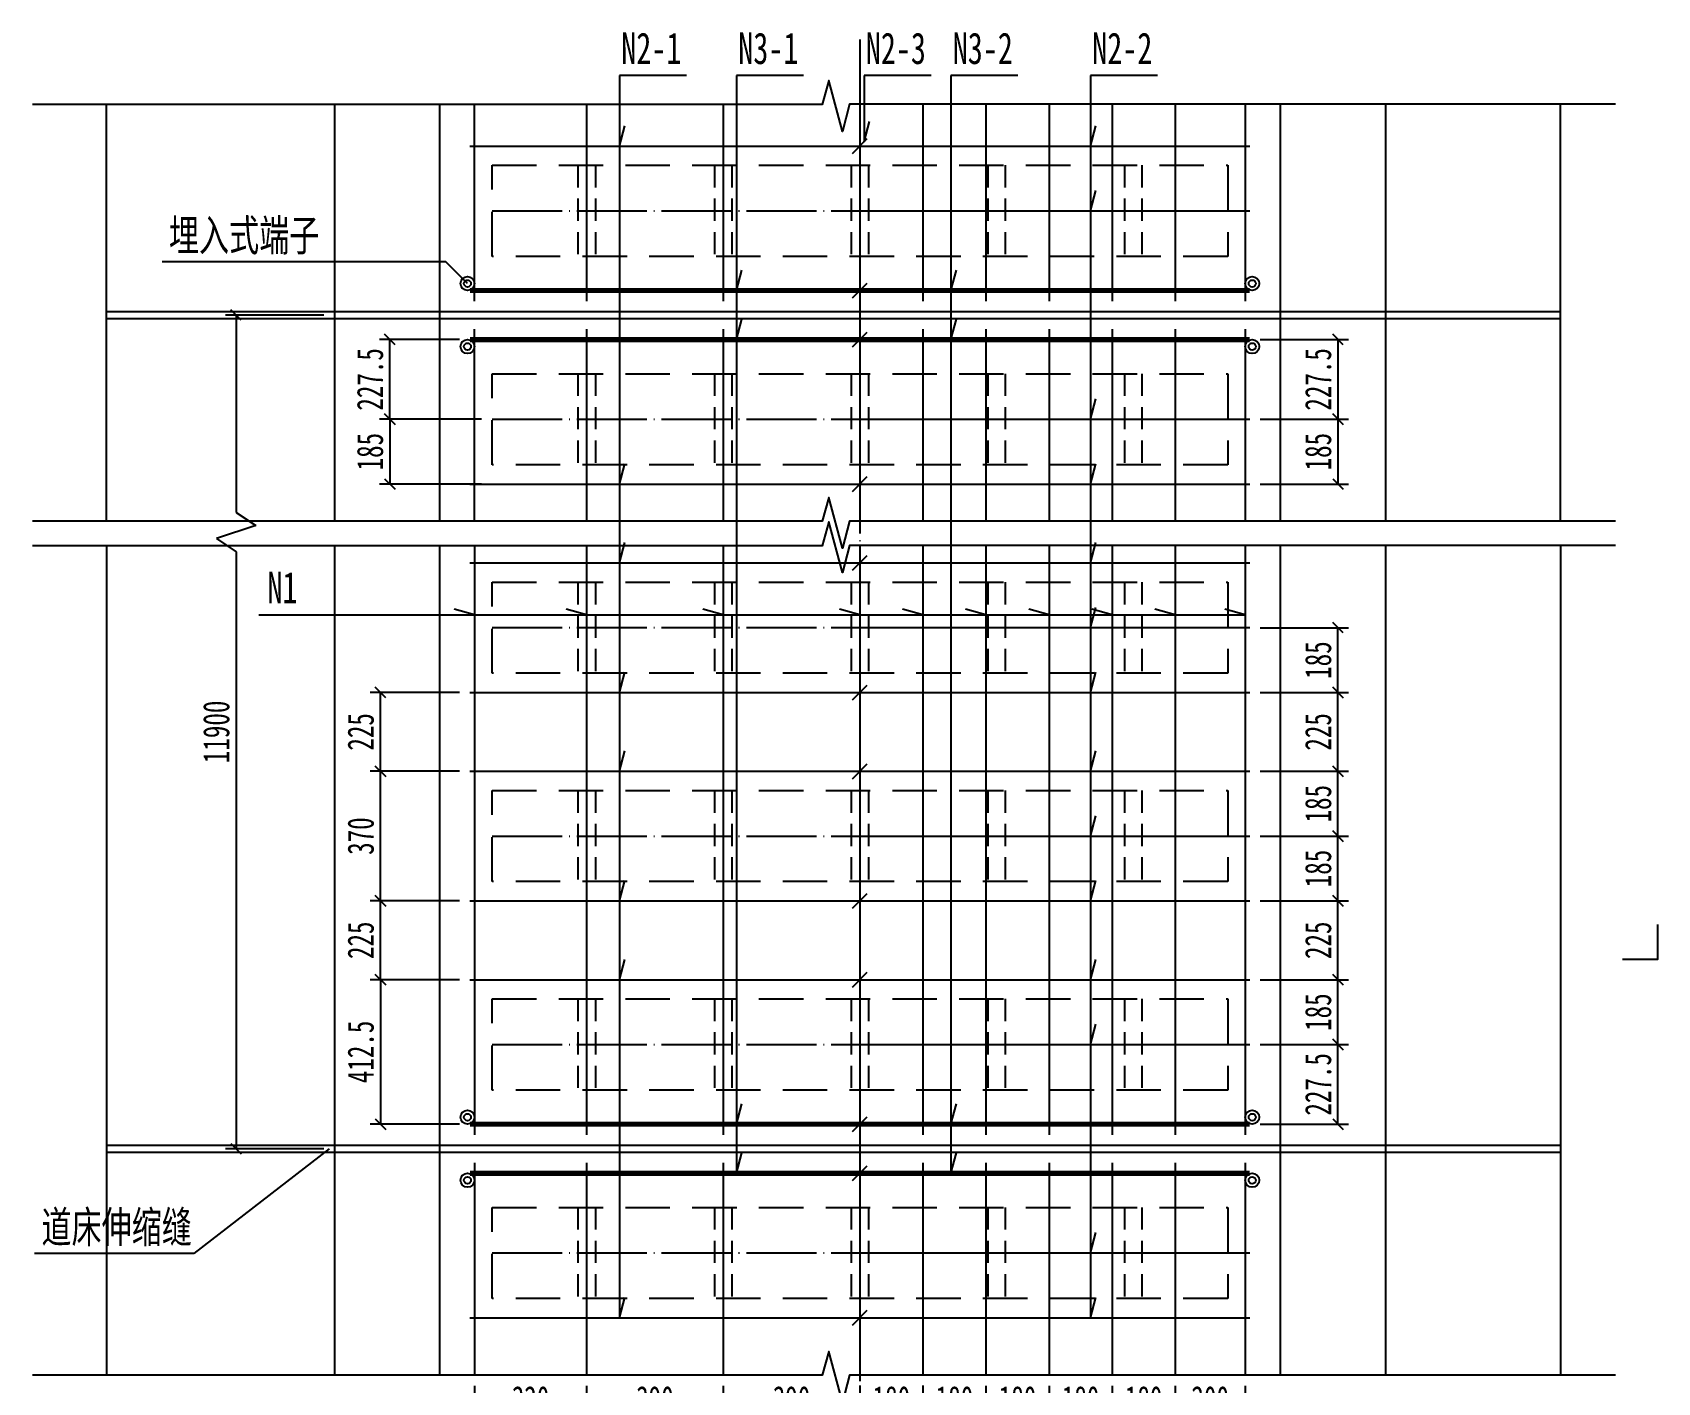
# Model space of a CAD drawing. Header units: millimetres. Extents: x 24114 to 43025, y -6023 to 2897.
# Drawn here: x 31252 to 35890, y -4039 to -185 of the extents above; entities that cross this region are included whole.
import ezdxf

# ---------------------------------------------------------------- set-up
doc = ezdxf.new("R2010")
doc.units = ezdxf.units.MM
doc.linetypes.add('DASHED', pattern=[19.05, 12.7, -6.35])
doc.linetypes.add('DOTE', pattern=[2.42, 2, -0.2, 0.02, -0.2])
doc.layers.get('Defpoints').update_dxf_attribs({"color": 250})
for name, color, linetype in [('DOT', 6, 'DOTE'), ('标注', 3, 'Continuous'), ('粗实线', 4, 'Continuous'), ('钢筋', 4, 'Continuous')]:
    doc.layers.add(name, color=color, linetype=linetype)
doc.styles.add('宋体', font='SimSun.ttf', dxfattribs={"width": 0.7})
doc.dimstyles.new('1比30', dxfattribs={"dimscale": 30, "dimtxt": 2.5, "dimasz": 1, "dimexe": 1, "dimexo": 1, "dimtad": 3, "dimdec": 0, "dimzin": 0, "dimdsep": 46, "dimtxsty": '宋体', "dimblk": 'OBLIQUE', "dimcen": 0.09, "dimadec": 0, "dimazin": 0, "dimtfac": 1, "dimtdec": 0, "dimtofl": 0, "dimtmove": 0, "dimatfit": 3, "dimfxl": 0, "dimtolj": 1, "dimtzin": 0, "dimarcsym": 0})

# ---------------------------------------------------------------- blocks, each defined once
blk = doc.blocks.new('_Oblique')
at = {"color": 0, "linetype": 'ByBlock', "lineweight": -2}
blk.add_line((-0.5, -0.5), (0.5, 0.5), dxfattribs=at)
blk = doc.blocks.new('*D26')
at = {"layer": 'Defpoints', "color": 0, "transparency": 16777216}
for p in [(32245.3, -2663.7), (32500.6, -2663.7), (32500.6, -2888.7)]:
    blk.add_point(p, dxfattribs=at)
at = {"layer": '标注', "color": 0, "lineweight": -2, "transparency": 16777216}
for p, q in [((32470.6, -2663.7), (32215.3, -2663.7)), ((32245.3, -2888.7), (32245.3, -2663.7)), ((32470.6, -2888.7), (32215.3, -2888.7))]:
    blk.add_line(p, q, dxfattribs=at)
at = {"layer": '标注', "color": 0, "lineweight": -2, "transparency": 16777216, "xscale": 30, "yscale": 30, "zscale": 30}
for p, rotation in [((32245.3, -2663.7), 90), ((32245.3, -2888.7), 270)]:
    blk.add_blockref('_Oblique', p, dxfattribs=dict(at, rotation=rotation))
at = {"layer": '标注', "color": 0, "transparency": 16777216, "insert": (32189, -2776.2), "char_height": 75, "attachment_point": 5, "rotation": 90, "style": '宋体'}
blk.add_mtext('\\A1;225', dxfattribs=at)
blk = doc.blocks.new('*D27')
at = {"layer": 'Defpoints', "color": 0, "transparency": 16777216}
for p in [(32245.3, -2293.7), (32500.6, -2293.7), (32500.6, -2663.7)]:
    blk.add_point(p, dxfattribs=at)
at = {"layer": '标注', "color": 0, "lineweight": -2, "transparency": 16777216}
for p, q in [((32470.6, -2293.7), (32215.3, -2293.7)), ((32245.3, -2663.7), (32245.3, -2293.7)), ((32470.6, -2663.7), (32215.3, -2663.7))]:
    blk.add_line(p, q, dxfattribs=at)
at = {"layer": '标注', "color": 0, "lineweight": -2, "transparency": 16777216, "xscale": 30, "yscale": 30, "zscale": 30}
for p, rotation in [((32245.3, -2293.7), 90), ((32245.3, -2663.7), 270)]:
    blk.add_blockref('_Oblique', p, dxfattribs=dict(at, rotation=rotation))
at = {"layer": '标注', "color": 0, "transparency": 16777216, "insert": (32189, -2478.7), "char_height": 75, "attachment_point": 5, "rotation": 90, "style": '宋体'}
blk.add_mtext('\\A1;370', dxfattribs=at)
blk = doc.blocks.new('*D28')
at = {"layer": 'Defpoints', "color": 0, "transparency": 16777216}
for p in [(32245.3, -2068.7), (32500.6, -2068.7), (32500.6, -2293.7)]:
    blk.add_point(p, dxfattribs=at)
at = {"layer": '标注', "color": 0, "lineweight": -2, "transparency": 16777216}
for p, q in [((32470.6, -2068.7), (32215.3, -2068.7)), ((32245.3, -2293.7), (32245.3, -2068.7)), ((32470.6, -2293.7), (32215.3, -2293.7))]:
    blk.add_line(p, q, dxfattribs=at)
at = {"layer": '标注', "color": 0, "lineweight": -2, "transparency": 16777216, "xscale": 30, "yscale": 30, "zscale": 30}
for p, rotation in [((32245.3, -2068.7), 90), ((32245.3, -2293.7), 270)]:
    blk.add_blockref('_Oblique', p, dxfattribs=dict(at, rotation=rotation))
at = {"layer": '标注', "color": 0, "transparency": 16777216, "insert": (32189, -2181.2), "char_height": 75, "attachment_point": 5, "rotation": 90, "style": '宋体'}
blk.add_mtext('\\A1;225', dxfattribs=at)
blk = doc.blocks.new('*D17')
at = {"layer": 'Defpoints', "color": 0, "transparency": 16777216}
for p in [(32271.9, -1061.2), (32500.6, -1061.2), (32563.5, -1288.7)]:
    blk.add_point(p, dxfattribs=at)
at = {"layer": '标注', "color": 0, "lineweight": -2, "transparency": 16777216}
for p, q in [((32470.6, -1061.2), (32241.9, -1061.2)), ((32271.9, -1288.7), (32271.9, -1061.2)), ((32533.5, -1288.7), (32241.9, -1288.7))]:
    blk.add_line(p, q, dxfattribs=at)
at = {"layer": '标注', "color": 0, "lineweight": -2, "transparency": 16777216, "xscale": 30, "yscale": 30, "zscale": 30}
for p, rotation in [((32271.9, -1061.2), 90), ((32271.9, -1288.7), 270)]:
    blk.add_blockref('_Oblique', p, dxfattribs=dict(at, rotation=rotation))
at = {"layer": '标注', "color": 0, "transparency": 16777216, "insert": (32215.6, -1174.9), "char_height": 75, "attachment_point": 5, "rotation": 90, "style": '宋体'}
blk.add_mtext('\\A1;227.5', dxfattribs=at)
blk = doc.blocks.new('*D29')
at = {"layer": 'Defpoints', "color": 0, "transparency": 16777216}
for p in [(32500.6, -2888.7), (32245.3, -3301.2), (32500.6, -3301.2)]:
    blk.add_point(p, dxfattribs=at)
at = {"layer": '标注', "color": 0, "lineweight": -2, "transparency": 16777216}
for p, q in [((32470.6, -2888.7), (32215.3, -2888.7)), ((32245.3, -2888.7), (32245.3, -3301.2)), ((32470.6, -3301.2), (32215.3, -3301.2))]:
    blk.add_line(p, q, dxfattribs=at)
at = {"layer": '标注', "color": 0, "lineweight": -2, "transparency": 16777216, "xscale": 30, "yscale": 30, "zscale": 30}
for p, rotation in [((32245.3, -2888.7), 90), ((32245.3, -3301.2), 270)]:
    blk.add_blockref('_Oblique', p, dxfattribs=dict(at, rotation=rotation))
at = {"layer": '标注', "color": 0, "transparency": 16777216, "insert": (32189, -3094.9), "char_height": 75, "attachment_point": 5, "rotation": 90, "style": '宋体'}
blk.add_mtext('\\A1;412.5', dxfattribs=at)
blk = doc.blocks.new('*D30')
at = {"layer": 'Defpoints', "color": 0, "transparency": 16777216}
for p in [(32563.5, -1288.7), (32271.9, -1473.7), (32563.5, -1473.7)]:
    blk.add_point(p, dxfattribs=at)
at = {"layer": '标注', "color": 0, "lineweight": -2, "transparency": 16777216}
for p, q in [((32533.5, -1288.7), (32241.9, -1288.7)), ((32271.9, -1288.7), (32271.9, -1473.7)), ((32533.5, -1473.7), (32241.9, -1473.7))]:
    blk.add_line(p, q, dxfattribs=at)
at = {"layer": '标注', "color": 0, "lineweight": -2, "transparency": 16777216, "xscale": 30, "yscale": 30, "zscale": 30}
for p, rotation in [((32271.9, -1288.7), 90), ((32271.9, -1473.7), 270)]:
    blk.add_blockref('_Oblique', p, dxfattribs=dict(at, rotation=rotation))
at = {"layer": '标注', "color": 0, "transparency": 16777216, "insert": (32215.6, -1381.2), "char_height": 75, "attachment_point": 5, "rotation": 90, "style": '宋体'}
blk.add_mtext('\\A1;185', dxfattribs=at)
blk = doc.blocks.new('*D31')
at = {"layer": 'Defpoints', "color": 0, "transparency": 16777216}
for p in [(34726.4, -1061.2), (34726.4, -1288.7), (34978.3, -1288.7)]:
    blk.add_point(p, dxfattribs=at)
at = {"layer": '标注', "color": 0, "lineweight": -2, "transparency": 16777216}
for p, q in [((34756.4, -1061.2), (35008.3, -1061.2)), ((34978.3, -1061.2), (34978.3, -1288.7)), ((34756.4, -1288.7), (35008.3, -1288.7))]:
    blk.add_line(p, q, dxfattribs=at)
at = {"layer": '标注', "color": 0, "lineweight": -2, "transparency": 16777216, "xscale": 30, "yscale": 30, "zscale": 30}
for p, rotation in [((34978.3, -1061.2), 90), ((34978.3, -1288.7), 270)]:
    blk.add_blockref('_Oblique', p, dxfattribs=dict(at, rotation=rotation))
at = {"layer": '标注', "color": 0, "transparency": 16777216, "insert": (34922, -1174.9), "char_height": 75, "attachment_point": 5, "rotation": 90, "style": '宋体'}
blk.add_mtext('\\A1;227.5', dxfattribs=at)
blk = doc.blocks.new('*D32')
at = {"layer": 'Defpoints', "color": 0, "transparency": 16777216}
for p in [(34726.4, -1288.7), (34726.4, -1473.7), (34978.3, -1473.7)]:
    blk.add_point(p, dxfattribs=at)
at = {"layer": '标注', "color": 0, "lineweight": -2, "transparency": 16777216}
for p, q in [((34756.4, -1288.7), (35008.3, -1288.7)), ((34978.3, -1288.7), (34978.3, -1473.7)), ((34756.4, -1473.7), (35008.3, -1473.7))]:
    blk.add_line(p, q, dxfattribs=at)
at = {"layer": '标注', "color": 0, "lineweight": -2, "transparency": 16777216, "xscale": 30, "yscale": 30, "zscale": 30}
for p, rotation in [((34978.3, -1288.7), 90), ((34978.3, -1473.7), 270)]:
    blk.add_blockref('_Oblique', p, dxfattribs=dict(at, rotation=rotation))
at = {"layer": '标注', "color": 0, "transparency": 16777216, "insert": (34922, -1381.2), "char_height": 75, "attachment_point": 5, "rotation": 90, "style": '宋体'}
blk.add_mtext('\\A1;185', dxfattribs=at)
blk = doc.blocks.new('*D33')
at = {"layer": 'Defpoints', "color": 0, "transparency": 16777216}
for p in [(34726.4, -3073.7), (34978.3, -3073.7), (34726.4, -3301.2)]:
    blk.add_point(p, dxfattribs=at)
at = {"layer": '标注', "color": 0, "lineweight": -2, "transparency": 16777216}
for p, q in [((34756.4, -3073.7), (35008.3, -3073.7)), ((34978.3, -3301.2), (34978.3, -3073.7)), ((34756.4, -3301.2), (35008.3, -3301.2))]:
    blk.add_line(p, q, dxfattribs=at)
at = {"layer": '标注', "color": 0, "lineweight": -2, "transparency": 16777216, "xscale": 30, "yscale": 30, "zscale": 30}
for p, rotation in [((34978.3, -3073.7), 90), ((34978.3, -3301.2), 270)]:
    blk.add_blockref('_Oblique', p, dxfattribs=dict(at, rotation=rotation))
at = {"layer": '标注', "color": 0, "transparency": 16777216, "insert": (34922, -3187.4), "char_height": 75, "attachment_point": 5, "rotation": 90, "style": '宋体'}
blk.add_mtext('\\A1;227.5', dxfattribs=at)
blk = doc.blocks.new('*D34')
at = {"layer": 'Defpoints', "color": 0, "transparency": 16777216}
for p in [(34726.4, -2888.7), (34978.3, -2888.7), (34726.4, -3073.7)]:
    blk.add_point(p, dxfattribs=at)
at = {"layer": '标注', "color": 0, "lineweight": -2, "transparency": 16777216}
for p, q in [((34756.4, -2888.7), (35008.3, -2888.7)), ((34978.3, -3073.7), (34978.3, -2888.7)), ((34756.4, -3073.7), (35008.3, -3073.7))]:
    blk.add_line(p, q, dxfattribs=at)
at = {"layer": '标注', "color": 0, "lineweight": -2, "transparency": 16777216, "xscale": 30, "yscale": 30, "zscale": 30}
for p, rotation in [((34978.3, -2888.7), 90), ((34978.3, -3073.7), 270)]:
    blk.add_blockref('_Oblique', p, dxfattribs=dict(at, rotation=rotation))
at = {"layer": '标注', "color": 0, "transparency": 16777216, "insert": (34922, -2981.2), "char_height": 75, "attachment_point": 5, "rotation": 90, "style": '宋体'}
blk.add_mtext('\\A1;185', dxfattribs=at)
blk = doc.blocks.new('*D35')
at = {"layer": 'Defpoints', "color": 0, "transparency": 16777216}
for p in [(34726.4, -2663.7), (34978.3, -2663.7), (34726.4, -2888.7)]:
    blk.add_point(p, dxfattribs=at)
at = {"layer": '标注', "color": 0, "lineweight": -2, "transparency": 16777216}
for p, q in [((34756.4, -2663.7), (35008.3, -2663.7)), ((34978.3, -2888.7), (34978.3, -2663.7)), ((34756.4, -2888.7), (35008.3, -2888.7))]:
    blk.add_line(p, q, dxfattribs=at)
at = {"layer": '标注', "color": 0, "lineweight": -2, "transparency": 16777216, "xscale": 30, "yscale": 30, "zscale": 30}
for p, rotation in [((34978.3, -2663.7), 90), ((34978.3, -2888.7), 270)]:
    blk.add_blockref('_Oblique', p, dxfattribs=dict(at, rotation=rotation))
at = {"layer": '标注', "color": 0, "transparency": 16777216, "insert": (34922, -2776.2), "char_height": 75, "attachment_point": 5, "rotation": 90, "style": '宋体'}
blk.add_mtext('\\A1;225', dxfattribs=at)
blk = doc.blocks.new('*D36')
at = {"layer": 'Defpoints', "color": 0, "transparency": 16777216}
for p in [(34726.4, -2478.7), (34978.3, -2478.7), (34726.4, -2663.7)]:
    blk.add_point(p, dxfattribs=at)
at = {"layer": '标注', "color": 0, "lineweight": -2, "transparency": 16777216}
for p, q in [((34756.4, -2478.7), (35008.3, -2478.7)), ((34978.3, -2663.7), (34978.3, -2478.7)), ((34756.4, -2663.7), (35008.3, -2663.7))]:
    blk.add_line(p, q, dxfattribs=at)
at = {"layer": '标注', "color": 0, "lineweight": -2, "transparency": 16777216, "xscale": 30, "yscale": 30, "zscale": 30}
for p, rotation in [((34978.3, -2478.7), 90), ((34978.3, -2663.7), 270)]:
    blk.add_blockref('_Oblique', p, dxfattribs=dict(at, rotation=rotation))
at = {"layer": '标注', "color": 0, "transparency": 16777216, "insert": (34922, -2571.2), "char_height": 75, "attachment_point": 5, "rotation": 90, "style": '宋体'}
blk.add_mtext('\\A1;185', dxfattribs=at)
blk = doc.blocks.new('*D37')
at = {"layer": 'Defpoints', "color": 0, "transparency": 16777216}
for p in [(34726.4, -2293.7), (34978.3, -2293.7), (34726.4, -2478.7)]:
    blk.add_point(p, dxfattribs=at)
at = {"layer": '标注', "color": 0, "lineweight": -2, "transparency": 16777216}
for p, q in [((34756.4, -2293.7), (35008.3, -2293.7)), ((34978.3, -2478.7), (34978.3, -2293.7)), ((34756.4, -2478.7), (35008.3, -2478.7))]:
    blk.add_line(p, q, dxfattribs=at)
at = {"layer": '标注', "color": 0, "lineweight": -2, "transparency": 16777216, "xscale": 30, "yscale": 30, "zscale": 30}
for p, rotation in [((34978.3, -2293.7), 90), ((34978.3, -2478.7), 270)]:
    blk.add_blockref('_Oblique', p, dxfattribs=dict(at, rotation=rotation))
at = {"layer": '标注', "color": 0, "transparency": 16777216, "insert": (34922, -2386.2), "char_height": 75, "attachment_point": 5, "rotation": 90, "style": '宋体'}
blk.add_mtext('\\A1;185', dxfattribs=at)
blk = doc.blocks.new('*D38')
at = {"layer": 'Defpoints', "color": 0, "transparency": 16777216}
for p in [(34726.4, -2068.7), (34978.3, -2068.7), (34726.4, -2293.7)]:
    blk.add_point(p, dxfattribs=at)
at = {"layer": '标注', "color": 0, "lineweight": -2, "transparency": 16777216}
for p, q in [((34756.4, -2068.7), (35008.3, -2068.7)), ((34978.3, -2293.7), (34978.3, -2068.7)), ((34756.4, -2293.7), (35008.3, -2293.7))]:
    blk.add_line(p, q, dxfattribs=at)
at = {"layer": '标注', "color": 0, "lineweight": -2, "transparency": 16777216, "xscale": 30, "yscale": 30, "zscale": 30}
for p, rotation in [((34978.3, -2068.7), 90), ((34978.3, -2293.7), 270)]:
    blk.add_blockref('_Oblique', p, dxfattribs=dict(at, rotation=rotation))
at = {"layer": '标注', "color": 0, "transparency": 16777216, "insert": (34922, -2181.2), "char_height": 75, "attachment_point": 5, "rotation": 90, "style": '宋体'}
blk.add_mtext('\\A1;225', dxfattribs=at)
blk = doc.blocks.new('*D39')
at = {"layer": 'Defpoints', "color": 0, "transparency": 16777216}
for p in [(34726.4, -1883.7), (34978.3, -1883.7), (34726.4, -2068.7)]:
    blk.add_point(p, dxfattribs=at)
at = {"layer": '标注', "color": 0, "lineweight": -2, "transparency": 16777216}
for p, q in [((34756.4, -1883.7), (35008.3, -1883.7)), ((34978.3, -2068.7), (34978.3, -1883.7)), ((34756.4, -2068.7), (35008.3, -2068.7))]:
    blk.add_line(p, q, dxfattribs=at)
at = {"layer": '标注', "color": 0, "lineweight": -2, "transparency": 16777216, "xscale": 30, "yscale": 30, "zscale": 30}
for p, rotation in [((34978.3, -1883.7), 90), ((34978.3, -2068.7), 270)]:
    blk.add_blockref('_Oblique', p, dxfattribs=dict(at, rotation=rotation))
at = {"layer": '标注', "color": 0, "transparency": 16777216, "insert": (34922, -1976.2), "char_height": 75, "attachment_point": 5, "rotation": 90, "style": '宋体'}
blk.add_mtext('\\A1;185', dxfattribs=at)
blk = doc.blocks.new('*D18')
at = {"layer": 'Defpoints', "color": 0, "transparency": 16777216}
for p in [(32113.5, -991.2), (31832.9, -3371.2), (32113.5, -3371.2)]:
    blk.add_point(p, dxfattribs=at)
at = {"layer": '标注', "color": 0, "lineweight": -2, "transparency": 16777216}
for p, q in [((32083.5, -991.2), (31802.9, -991.2)), ((31832.9, -991.2), (31832.9, -1554.6)), ((31832.9, -1554.6), (31889.2, -1592.1)), ((31889.2, -1592.1), (31776.7, -1629.6)), ((31776.7, -1629.6), (31832.9, -1667.1)), ((31832.9, -1667.1), (31832.9, -3371.2)), ((32083.5, -3371.2), (31802.9, -3371.2))]:
    blk.add_line(p, q, dxfattribs=at)
at = {"layer": '标注', "color": 0, "lineweight": -2, "transparency": 16777216, "xscale": 30, "yscale": 30, "zscale": 30}
for p, rotation in [((31832.9, -991.2), 90), ((31832.9, -3371.2), 270)]:
    blk.add_blockref('_Oblique', p, dxfattribs=dict(at, rotation=rotation))
at = {"layer": '标注', "color": 0, "transparency": 16777216, "insert": (31776.7, -2181.2), "char_height": 75, "attachment_point": 5, "rotation": 90, "style": '宋体'}
blk.add_mtext('\\A1;11900', dxfattribs=at)
blk = doc.blocks.new('*D42')
at = {"layer": 'Defpoints', "color": 0, "transparency": 16777216}
for p in [(32513.5, -4018), (32833.5, -4018), (32833.5, -4143.1)]:
    blk.add_point(p, dxfattribs=at)
at = {"layer": '标注', "color": 0, "lineweight": -2, "transparency": 16777216}
for p, q in [((32513.5, -4048), (32513.5, -4173.1)), ((32833.5, -4048), (32833.5, -4173.1)), ((32513.5, -4143.1), (32833.5, -4143.1))]:
    blk.add_line(p, q, dxfattribs=at)
at = {"layer": '标注', "color": 0, "lineweight": -2, "transparency": 16777216, "xscale": 30, "yscale": 30, "zscale": 30, "rotation": 180}
blk.add_blockref('_Oblique', (32513.5, -4143.1), dxfattribs=at)
at = {"layer": '标注', "color": 0, "lineweight": -2, "transparency": 16777216, "xscale": 30, "yscale": 30, "zscale": 30}
blk.add_blockref('_Oblique', (32833.5, -4143.1), dxfattribs=at)
at = {"layer": '标注', "color": 0, "transparency": 16777216, "insert": (32673.5, -4086.8), "char_height": 75, "attachment_point": 5, "style": '宋体'}
blk.add_mtext('\\A1;320', dxfattribs=at)
blk = doc.blocks.new('*D43')
at = {"layer": 'Defpoints', "color": 0, "transparency": 16777216}
for p in [(32833.5, -4018), (33223.5, -4018), (33223.5, -4143.1)]:
    blk.add_point(p, dxfattribs=at)
at = {"layer": '标注', "color": 0, "lineweight": -2, "transparency": 16777216}
for p, q in [((32833.5, -4048), (32833.5, -4173.1)), ((33223.5, -4048), (33223.5, -4173.1)), ((32833.5, -4143.1), (33223.5, -4143.1))]:
    blk.add_line(p, q, dxfattribs=at)
at = {"layer": '标注', "color": 0, "lineweight": -2, "transparency": 16777216, "xscale": 30, "yscale": 30, "zscale": 30, "rotation": 180}
blk.add_blockref('_Oblique', (32833.5, -4143.1), dxfattribs=at)
at = {"layer": '标注', "color": 0, "lineweight": -2, "transparency": 16777216, "xscale": 30, "yscale": 30, "zscale": 30}
blk.add_blockref('_Oblique', (33223.5, -4143.1), dxfattribs=at)
at = {"layer": '标注', "color": 0, "transparency": 16777216, "insert": (33028.5, -4086.8), "char_height": 75, "attachment_point": 5, "style": '宋体'}
blk.add_mtext('\\A1;390', dxfattribs=at)
blk = doc.blocks.new('*D44')
at = {"layer": 'Defpoints', "color": 0, "transparency": 16777216}
for p in [(33223.5, -4018), (33613.5, -4018), (33613.5, -4143.1)]:
    blk.add_point(p, dxfattribs=at)
at = {"layer": '标注', "color": 0, "lineweight": -2, "transparency": 16777216}
for p, q in [((33223.5, -4048), (33223.5, -4173.1)), ((33613.5, -4048), (33613.5, -4173.1)), ((33223.5, -4143.1), (33613.5, -4143.1))]:
    blk.add_line(p, q, dxfattribs=at)
at = {"layer": '标注', "color": 0, "lineweight": -2, "transparency": 16777216, "xscale": 30, "yscale": 30, "zscale": 30, "rotation": 180}
blk.add_blockref('_Oblique', (33223.5, -4143.1), dxfattribs=at)
at = {"layer": '标注', "color": 0, "lineweight": -2, "transparency": 16777216, "xscale": 30, "yscale": 30, "zscale": 30}
blk.add_blockref('_Oblique', (33613.5, -4143.1), dxfattribs=at)
at = {"layer": '标注', "color": 0, "transparency": 16777216, "insert": (33418.5, -4086.8), "char_height": 75, "attachment_point": 5, "style": '宋体'}
blk.add_mtext('\\A1;390', dxfattribs=at)
blk = doc.blocks.new('*D52')
at = {"color": 0, "lineweight": -2, "transparency": 16777216}
for p, q in [((33613.5, -4047.6), (33613.5, -4173.1)), ((33793.5, -4047.6), (33793.5, -4173.1)), ((33613.5, -4143.1), (33793.5, -4143.1))]:
    blk.add_line(p, q, dxfattribs=at)
at = {"layer": 'Defpoints', "color": 0, "transparency": 16777216}
for p in [(33613.5, -4017.6), (33793.5, -4017.6), (33793.5, -4143.1)]:
    blk.add_point(p, dxfattribs=at)
at = {"color": 0, "lineweight": -2, "transparency": 16777216, "xscale": 30, "yscale": 30, "zscale": 30, "rotation": 180}
blk.add_blockref('_Oblique', (33613.5, -4143.1), dxfattribs=at)
at = {"color": 0, "lineweight": -2, "transparency": 16777216, "xscale": 30, "yscale": 30, "zscale": 30}
blk.add_blockref('_Oblique', (33793.5, -4143.1), dxfattribs=at)
at = {"color": 0, "transparency": 16777216, "insert": (33703.5, -4086.8), "char_height": 75, "attachment_point": 5, "style": '宋体'}
blk.add_mtext('\\A1;180', dxfattribs=at)
blk = doc.blocks.new('*D53')
at = {"color": 0, "lineweight": -2, "transparency": 16777216}
for p, q in [((33793.5, -4047.6), (33793.5, -4173.1)), ((33973.5, -4048), (33973.5, -4173.1)), ((33793.5, -4143.1), (33973.5, -4143.1))]:
    blk.add_line(p, q, dxfattribs=at)
at = {"layer": 'Defpoints', "color": 0, "transparency": 16777216}
for p in [(33793.5, -4017.6), (33973.5, -4018), (33973.5, -4143.1)]:
    blk.add_point(p, dxfattribs=at)
at = {"color": 0, "lineweight": -2, "transparency": 16777216, "xscale": 30, "yscale": 30, "zscale": 30, "rotation": 180}
blk.add_blockref('_Oblique', (33793.5, -4143.1), dxfattribs=at)
at = {"color": 0, "lineweight": -2, "transparency": 16777216, "xscale": 30, "yscale": 30, "zscale": 30}
blk.add_blockref('_Oblique', (33973.5, -4143.1), dxfattribs=at)
at = {"color": 0, "transparency": 16777216, "insert": (33883.5, -4086.8), "char_height": 75, "attachment_point": 5, "style": '宋体'}
blk.add_mtext('\\A1;180', dxfattribs=at)
blk = doc.blocks.new('*D54')
at = {"color": 0, "lineweight": -2, "transparency": 16777216}
for p, q in [((33973.5, -4048), (33973.5, -4173.1)), ((34153.5, -4048), (34153.5, -4173.1)), ((33973.5, -4143.1), (34153.5, -4143.1))]:
    blk.add_line(p, q, dxfattribs=at)
at = {"layer": 'Defpoints', "color": 0, "transparency": 16777216}
for p in [(33973.5, -4018), (34153.5, -4018), (34153.5, -4143.1)]:
    blk.add_point(p, dxfattribs=at)
at = {"color": 0, "lineweight": -2, "transparency": 16777216, "xscale": 30, "yscale": 30, "zscale": 30, "rotation": 180}
blk.add_blockref('_Oblique', (33973.5, -4143.1), dxfattribs=at)
at = {"color": 0, "lineweight": -2, "transparency": 16777216, "xscale": 30, "yscale": 30, "zscale": 30}
blk.add_blockref('_Oblique', (34153.5, -4143.1), dxfattribs=at)
at = {"color": 0, "transparency": 16777216, "insert": (34063.5, -4086.8), "char_height": 75, "attachment_point": 5, "style": '宋体'}
blk.add_mtext('\\A1;180', dxfattribs=at)
blk = doc.blocks.new('*D55')
at = {"color": 0, "lineweight": -2, "transparency": 16777216}
for p, q in [((34153.5, -4048), (34153.5, -4173.1)), ((34333.5, -4048), (34333.5, -4173.1)), ((34153.5, -4143.1), (34333.5, -4143.1))]:
    blk.add_line(p, q, dxfattribs=at)
at = {"layer": 'Defpoints', "color": 0, "transparency": 16777216}
for p in [(34153.5, -4018), (34333.5, -4018), (34333.5, -4143.1)]:
    blk.add_point(p, dxfattribs=at)
at = {"color": 0, "lineweight": -2, "transparency": 16777216, "xscale": 30, "yscale": 30, "zscale": 30, "rotation": 180}
blk.add_blockref('_Oblique', (34153.5, -4143.1), dxfattribs=at)
at = {"color": 0, "lineweight": -2, "transparency": 16777216, "xscale": 30, "yscale": 30, "zscale": 30}
blk.add_blockref('_Oblique', (34333.5, -4143.1), dxfattribs=at)
at = {"color": 0, "transparency": 16777216, "insert": (34243.5, -4086.8), "char_height": 75, "attachment_point": 5, "style": '宋体'}
blk.add_mtext('\\A1;180', dxfattribs=at)
blk = doc.blocks.new('*D56')
at = {"color": 0, "lineweight": -2, "transparency": 16777216}
for p, q in [((34333.5, -4048), (34333.5, -4173.1)), ((34513.5, -4048), (34513.5, -4173.1)), ((34333.5, -4143.1), (34513.5, -4143.1))]:
    blk.add_line(p, q, dxfattribs=at)
at = {"layer": 'Defpoints', "color": 0, "transparency": 16777216}
for p in [(34333.5, -4018), (34513.5, -4018), (34513.5, -4143.1)]:
    blk.add_point(p, dxfattribs=at)
at = {"color": 0, "lineweight": -2, "transparency": 16777216, "xscale": 30, "yscale": 30, "zscale": 30, "rotation": 180}
blk.add_blockref('_Oblique', (34333.5, -4143.1), dxfattribs=at)
at = {"color": 0, "lineweight": -2, "transparency": 16777216, "xscale": 30, "yscale": 30, "zscale": 30}
blk.add_blockref('_Oblique', (34513.5, -4143.1), dxfattribs=at)
at = {"color": 0, "transparency": 16777216, "insert": (34423.5, -4086.8), "char_height": 75, "attachment_point": 5, "style": '宋体'}
blk.add_mtext('\\A1;180', dxfattribs=at)
blk = doc.blocks.new('*D47')
at = {"color": 0, "lineweight": -2, "transparency": 16777216}
for p, q in [((34513.5, -4048), (34513.5, -4173.1)), ((34713.5, -4048), (34713.5, -4173.1)), ((34513.5, -4143.1), (34713.5, -4143.1))]:
    blk.add_line(p, q, dxfattribs=at)
at = {"layer": 'Defpoints', "color": 0, "transparency": 16777216}
for p in [(34513.5, -4018), (34713.5, -4018), (34713.5, -4143.1)]:
    blk.add_point(p, dxfattribs=at)
at = {"color": 0, "lineweight": -2, "transparency": 16777216, "xscale": 30, "yscale": 30, "zscale": 30, "rotation": 180}
blk.add_blockref('_Oblique', (34513.5, -4143.1), dxfattribs=at)
at = {"color": 0, "lineweight": -2, "transparency": 16777216, "xscale": 30, "yscale": 30, "zscale": 30}
blk.add_blockref('_Oblique', (34713.5, -4143.1), dxfattribs=at)
at = {"color": 0, "transparency": 16777216, "insert": (34613.5, -4086.8), "char_height": 75, "attachment_point": 5, "style": '宋体'}
blk.add_mtext('\\A1;200', dxfattribs=at)

msp = doc.modelspace()

# ---------------------------------------------------------------- linework, layer by layer
for p, q in [((31463.51, -1579.94), (31463.51, -390.01)), ((32113.51, -390.01), (32113.51, -1579.94)), ((32413.51, -390.01), (32413.51, -1579.94)), ((34813.51, -390.01), (34813.51, -1579.94)), ((35113.51, -390.01), (35113.51, -1579.94)), ((35613.51, -1579.47), (35613.51, -389.53)), ((31463.51, -981.18), (35613.51, -981.18)), ((31463.51, -1001.18), (35613.51, -1001.18)), ((31463.51, -1649.61), (31463.51, -4018.04)), ((32113.51, -1649.61), (32113.51, -4018.04)), ((32413.51, -1649.61), (32413.51, -4018.04)), ((34813.51, -1649.61), (34813.51, -4018.04)), ((35113.51, -1649.61), (35113.51, -4018.04)), ((35613.51, -1649.13), (35613.51, -4017.56)), ((31463.51, -3361.18), (35613.51, -3361.18)), ((31463.51, -3381.18), (35613.51, -3381.18))]:
    msp.add_line(p, q)
at = {"linetype": 'DASHED', "ltscale": 5}
for p, q in [((32808.51, -563.68), (32808.51, -823.68)), ((32858.51, -563.68), (32858.51, -823.68)), ((33198.51, -563.68), (33198.51, -823.68)), ((33248.51, -563.68), (33248.51, -823.68)), ((33588.51, -563.68), (33588.51, -823.68)), ((33638.51, -563.68), (33638.51, -823.68)), ((33978.51, -563.68), (33978.51, -823.68)), ((34028.51, -563.68), (34028.51, -823.68)), ((34368.51, -563.68), (34368.51, -823.68)), ((34418.51, -563.68), (34418.51, -823.68)), ((32808.51, -1158.68), (32808.51, -1418.68)), ((32858.51, -1158.68), (32858.51, -1418.68)), ((33198.51, -1158.68), (33198.51, -1418.68)), ((33248.51, -1158.68), (33248.51, -1418.68)), ((33588.51, -1158.68), (33588.51, -1418.68)), ((33638.51, -1158.68), (33638.51, -1418.68)), ((33978.51, -1158.68), (33978.51, -1418.68)), ((34028.51, -1158.68), (34028.51, -1418.68)), ((34368.51, -1158.68), (34368.51, -1418.68)), ((34418.51, -1158.68), (34418.51, -1418.68)), ((32808.51, -1753.68), (32808.51, -2013.68)), ((32858.51, -1753.68), (32858.51, -2013.68)), ((33198.51, -1753.68), (33198.51, -2013.68)), ((33248.51, -1753.68), (33248.51, -2013.68)), ((33588.51, -1753.68), (33588.51, -2013.68)), ((33638.51, -1753.68), (33638.51, -2013.68)), ((33978.51, -1753.68), (33978.51, -2013.68)), ((34028.51, -1753.68), (34028.51, -2013.68)), ((34368.51, -1753.68), (34368.51, -2013.68)), ((34418.51, -1753.68), (34418.51, -2013.68)), ((32808.51, -2348.68), (32808.51, -2608.68)), ((32858.51, -2348.68), (32858.51, -2608.68)), ((33198.51, -2348.68), (33198.51, -2608.68)), ((33248.51, -2348.68), (33248.51, -2608.68)), ((33588.51, -2348.68), (33588.51, -2608.68)), ((33638.51, -2348.68), (33638.51, -2608.68)), ((33978.51, -2348.68), (33978.51, -2608.68)), ((34028.51, -2348.68), (34028.51, -2608.68)), ((34368.51, -2348.68), (34368.51, -2608.68)), ((34418.51, -2348.68), (34418.51, -2608.68)), ((32808.51, -2943.68), (32808.51, -3203.68)), ((32858.51, -2943.68), (32858.51, -3203.68)), ((33198.51, -2943.68), (33198.51, -3203.68)), ((33248.51, -2943.68), (33248.51, -3203.68)), ((33588.51, -2943.68), (33588.51, -3203.68)), ((33638.51, -2943.68), (33638.51, -3203.68)), ((33978.51, -2943.68), (33978.51, -3203.68)), ((34028.51, -2943.68), (34028.51, -3203.68)), ((34368.51, -2943.68), (34368.51, -3203.68)), ((34418.51, -2943.68), (34418.51, -3203.68)), ((32808.51, -3538.68), (32808.51, -3798.68)), ((32858.51, -3538.68), (32858.51, -3798.68)), ((33198.51, -3538.68), (33198.51, -3798.68)), ((33248.51, -3538.68), (33248.51, -3798.68)), ((33588.51, -3538.68), (33588.51, -3798.68)), ((33638.51, -3538.68), (33638.51, -3798.68)), ((33978.51, -3538.68), (33978.51, -3798.68)), ((34028.51, -3538.68), (34028.51, -3798.68)), ((34368.51, -3538.68), (34368.51, -3798.68)), ((34418.51, -3538.68), (34418.51, -3798.68))]:
    msp.add_line(p, q, dxfattribs=at)
for points in [[(35770.4, -389.53), (33584.4, -389.53), (33563.64, -467.01), (33524.71, -321.71), (33506.4, -390.01), (31251.84, -390.01)], [(35770.4, -1579.47), (33584.4, -1579.47), (33563.64, -1656.95), (33524.71, -1511.64), (33506.4, -1579.94), (31251.84, -1579.94)], [(35770.4, -1649.13), (33584.4, -1649.13), (33563.64, -1726.61), (33524.71, -1581.31), (33506.4, -1649.61), (31251.84, -1649.61)], [(35770.4, -4017.56), (33584.4, -4017.56), (33563.64, -4095.04), (33524.71, -3949.74), (33506.4, -4018.04), (31251.84, -4018.04)]]:
    msp.add_lwpolyline(points)
at = {"linetype": 'DASHED', "ltscale": 10}
for points in [[(32563.51, -563.68), (34663.51, -563.68), (34663.51, -823.68), (32563.51, -823.68)], [(32563.51, -1158.68), (34663.51, -1158.68), (34663.51, -1418.68), (32563.51, -1418.68)], [(32563.51, -1753.68), (34663.51, -1753.68), (34663.51, -2013.68), (32563.51, -2013.68)], [(32563.51, -2348.68), (34663.51, -2348.68), (34663.51, -2608.68), (32563.51, -2608.68)], [(32563.51, -2943.68), (34663.51, -2943.68), (34663.51, -3203.68), (32563.51, -3203.68)], [(32563.51, -3538.68), (34663.51, -3538.68), (34663.51, -3798.68), (32563.51, -3798.68)]]:
    msp.add_lwpolyline(points, close=True, dxfattribs=at)
for centre, radius in [((32493.51, -901.18), 20), ((34733.51, -901.18), 20), ((32493.51, -901.18), 10), ((34733.51, -901.18), 10), ((32493.51, -1081.18), 20), ((34733.51, -1081.18), 20), ((32493.51, -1081.18), 10), ((34733.51, -1081.18), 10), ((32493.51, -3281.18), 20), ((32493.51, -3281.18), 10), ((34733.51, -3281.18), 20), ((34733.51, -3281.18), 10), ((32493.51, -3461.18), 20), ((32493.51, -3461.18), 10), ((34733.51, -3461.18), 20), ((34733.51, -3461.18), 10)]:
    msp.add_circle(centre, radius)
at = {"layer": 'DOT', "ltscale": 100}
for p, q in [((33613.51, -205), (33613.51, -4177.89)), ((32563.51, -693.68), (34663.51, -693.68)), ((32563.51, -1288.68), (34663.51, -1288.68)), ((32563.51, -1883.68), (34663.51, -1883.68)), ((32563.51, -2478.68), (34663.51, -2478.68)), ((32563.51, -3073.68), (34663.51, -3073.68)), ((32563.51, -3668.68), (34663.51, -3668.68))]:
    msp.add_line(p, q, dxfattribs=at)
at = {"layer": '标注'}
for p, q in [((32927.3, -307.06), (32927.3, -3853.68)), ((33118.75, -307.06), (32927.3, -307.06)), ((33261.28, -307.06), (33261.28, -3441.18)), ((33452.73, -307.06), (33261.28, -307.06)), ((33625.37, -307.06), (33625.37, -496.81)), ((33816.82, -307.06), (33625.37, -307.06)), ((33873.46, -307.06), (33873.46, -3441.18)), ((34064.9, -307.06), (33873.46, -307.06)), ((34271.72, -307.06), (34271.72, -3853.68)), ((34463.16, -307.06), (34271.72, -307.06)), ((32927.3, -508.68), (32942.83, -450.72)), ((33625.37, -496.81), (33640.9, -438.86)), ((34271.72, -508.68), (34287.25, -450.72)), ((34271.72, -693.68), (34287.25, -635.72)), ((32431.28, -838.95), (31621.76, -838.95)), ((32493.51, -901.18), (32431.28, -838.95)), ((33261.28, -921.18), (33276.81, -863.22)), ((33873.46, -921.18), (33888.99, -863.22)), ((33261.28, -1061.18), (33276.81, -1003.22)), ((33873.46, -1061.18), (33888.99, -1003.22)), ((34271.72, -1288.68), (34287.25, -1230.72)), ((34271.72, -1288.68), (34287.25, -1230.72)), ((32927.3, -1473.68), (32942.83, -1415.72)), ((34271.72, -1473.68), (34287.25, -1415.72)), ((32927.3, -1698.68), (32942.83, -1640.72)), ((34271.72, -1698.68), (34287.25, -1640.72)), ((31898.09, -1846.65), (34713.51, -1846.65)), ((32513.51, -1846.65), (32455.55, -1831.12)), ((32833.51, -1846.65), (32775.55, -1831.12)), ((33223.51, -1846.65), (33165.55, -1831.12)), ((33613.51, -1846.65), (33555.55, -1831.12)), ((33793.51, -1846.65), (33735.55, -1831.12)), ((33973.51, -1846.65), (33915.55, -1831.12)), ((34153.51, -1846.65), (34095.55, -1831.12)), ((34271.72, -1883.68), (34287.25, -1825.72)), ((34271.72, -1883.68), (34287.25, -1825.72)), ((34333.51, -1846.65), (34275.55, -1831.12)), ((34513.51, -1846.65), (34455.55, -1831.12)), ((34713.51, -1846.65), (34655.55, -1831.12)), ((32927.3, -2068.68), (32942.83, -2010.72)), ((34271.72, -2068.68), (34287.25, -2010.72)), ((32927.3, -2293.68), (32942.83, -2235.72)), ((34271.72, -2293.68), (34287.25, -2235.72)), ((34271.72, -2478.68), (34287.25, -2420.72)), ((34271.72, -2478.68), (34287.25, -2420.72)), ((32927.3, -2663.68), (32942.83, -2605.72)), ((34271.72, -2663.68), (34287.25, -2605.72)), ((32927.3, -2888.68), (32942.83, -2830.72)), ((34271.72, -2888.68), (34287.25, -2830.72)), ((34271.72, -3073.68), (34287.25, -3015.72)), ((34271.72, -3073.68), (34287.25, -3015.72)), ((33261.28, -3301.18), (33276.81, -3243.22)), ((33873.46, -3301.18), (33888.99, -3243.22)), ((32098.57, -3371.18), (31712.36, -3670.08)), ((33261.28, -3441.18), (33276.81, -3383.22)), ((33873.46, -3441.18), (33888.99, -3383.22)), ((34271.72, -3668.68), (34287.25, -3610.72)), ((34271.72, -3668.68), (34287.25, -3610.72)), ((31712.36, -3670.08), (31257.9, -3670.08)), ((32927.3, -3853.68), (32942.83, -3795.72)), ((34271.72, -3853.68), (34287.25, -3795.72))]:
    msp.add_line(p, q, dxfattribs=at)
at = {"layer": '粗实线'}
msp.add_lwpolyline([(35890.4, -2730.95), (35890.4, -2830.95), (35790.4, -2830.95)], dxfattribs=at)
at = {"layer": '钢筋'}
for p, q in [((32513.51, -951.18), (32513.51, -390.01)), ((32833.51, -390.01), (32833.51, -951.18)), ((33223.51, -390.01), (33223.51, -951.18)), ((33613.51, -389.53), (33613.51, -951.18)), ((33613.51, -389.53), (33613.51, -951.18)), ((33793.51, -390.01), (33793.51, -951.18)), ((33973.51, -390.01), (33973.51, -951.18)), ((34153.51, -390.01), (34153.51, -951.18)), ((34333.51, -390.01), (34333.51, -951.18)), ((34513.51, -390.01), (34513.51, -951.18)), ((34713.51, -390.01), (34713.51, -951.18)), ((32500.6, -508.68), (34726.42, -508.68)), ((33592.3, -529.89), (33634.72, -487.46)), ((33613.51, -693.68), (34726.42, -693.68)), ((33592.3, -942.39), (33634.72, -899.96)), ((32513.51, -1579.94), (32513.51, -1031.18)), ((32833.51, -1031.18), (32833.51, -1579.94)), ((33223.51, -1031.18), (33223.51, -1579.94)), ((33592.3, -1082.39), (33634.72, -1039.96)), ((33613.51, -1031.18), (33613.51, -1579.47)), ((33613.51, -1031.18), (33613.51, -1579.47)), ((33793.51, -1031.18), (33793.51, -1579.94)), ((33973.51, -1031.18), (33973.51, -1579.94)), ((34153.51, -1031.18), (34153.51, -1579.94)), ((34333.51, -1031.18), (34333.51, -1579.94)), ((34513.51, -1031.18), (34513.51, -1579.94)), ((34713.51, -1031.18), (34713.51, -1579.94)), ((33613.51, -1288.68), (34726.42, -1288.68)), ((32500.6, -1473.68), (34726.42, -1473.68)), ((33592.3, -1494.89), (33634.72, -1452.46)), ((32513.51, -1649.61), (32513.51, -3331.18)), ((32833.51, -1649.61), (32833.51, -3331.18)), ((33223.51, -1649.61), (33223.51, -3331.18)), ((33613.51, -1649.13), (33613.51, -4017.56)), ((33793.51, -1649.61), (33793.51, -3331.18)), ((33973.51, -1649.61), (33973.51, -3331.18)), ((34153.51, -1649.61), (34153.51, -3331.18)), ((34333.51, -1649.61), (34333.51, -3331.18)), ((34513.51, -1649.61), (34513.51, -3331.18)), ((34713.51, -1649.61), (34713.51, -3331.18)), ((32500.6, -1698.68), (34726.42, -1698.68)), ((33592.3, -1719.89), (33634.72, -1677.46)), ((33613.51, -1883.68), (34726.42, -1883.68)), ((32500.6, -2068.68), (34726.42, -2068.68)), ((33592.3, -2089.89), (33634.72, -2047.46)), ((33592.3, -2314.89), (33634.72, -2272.46)), ((32500.6, -2293.68), (34726.42, -2293.68)), ((33613.51, -2478.68), (34726.42, -2478.68)), ((33592.3, -2684.89), (33634.72, -2642.46)), ((32500.6, -2663.68), (34726.42, -2663.68)), ((33592.3, -2909.89), (33634.72, -2867.46)), ((32500.6, -2888.68), (34726.42, -2888.68)), ((33613.51, -3073.68), (34726.42, -3073.68)), ((33592.3, -3322.39), (33634.72, -3279.96)), ((32513.51, -3411.18), (32513.51, -4018.04)), ((32833.51, -3411.18), (32833.51, -4018.04)), ((33223.51, -3411.18), (33223.51, -4018.04)), ((33592.3, -3462.39), (33634.72, -3419.96)), ((33793.51, -3411.18), (33793.51, -4018.04)), ((33973.51, -3411.18), (33973.51, -4018.04)), ((34153.51, -3411.18), (34153.51, -4018.04)), ((34333.51, -3411.18), (34333.51, -4018.04)), ((34513.51, -3411.18), (34513.51, -4018.04)), ((34713.51, -3411.18), (34713.51, -4018.04)), ((33613.51, -3668.68), (34726.42, -3668.68)), ((33592.3, -3874.89), (33634.72, -3832.46)), ((32500.6, -3853.68), (34726.42, -3853.68))]:
    msp.add_line(p, q, dxfattribs=at)
at = {"layer": '钢筋', "const_width": 15}
for points in [[(32500.6, -921.18), (34726.42, -921.18)], [(32500.6, -1061.18), (34726.42, -1061.18)], [(32500.6, -3301.18), (34726.42, -3301.18)], [(32500.6, -3441.18), (34726.42, -3441.18)]]:
    msp.add_lwpolyline(points, dxfattribs=at)

# ---------------------------------------------------------------- texts
at = {"layer": '标注', "style": '宋体', "width": 0.7}
for s, p in [('N2-1', (32932.56, -274.6)), ('N3-1', (33266.54, -274.6)), ('N2-3', (33630.63, -274.6)), ('N3-2', (33878.72, -274.6)), ('N2-2', (34276.98, -274.6)), ('埋入式端子', (31641.11, -808.52)), ('N1', (31922.6, -1814.19)), ('道床伸缩缝', (31277.25, -3639.66))]:
    msp.add_text(s, height=90, dxfattribs=at).set_placement(p)

# ---------------------------------------------------------------- dimensions: what is measured, and where the dimension line sits
at = {"color": 3}
for base, p1, p2, override, picture, middle in [((33793.51, -4143.06), (33613.51, -4017.56), (33793.51, -4017.56), {"dimfxl": 500, "dimfxlon": 1}, '*D52', (33703.51, -4086.81)), ((33973.51, -4143.06), (33793.51, -4017.56), (33973.51, -4018.04), {"dimtmove": 1, "dimfxl": 500, "dimfxlon": 1}, '*D53', (33883.51, -4086.81)), ((34153.51, -4143.06), (33973.51, -4018.04), (34153.51, -4018.04), {"dimtmove": 1, "dimfxl": 500, "dimfxlon": 1}, '*D54', (34063.51, -4086.81)), ((34333.51, -4143.06), (34153.51, -4018.04), (34333.51, -4018.04), {"dimtmove": 1, "dimfxl": 500, "dimfxlon": 1}, '*D55', (34243.51, -4086.81)), ((34513.51, -4143.06), (34333.51, -4018.04), (34513.51, -4018.04), {"dimtmove": 1, "dimfxl": 500, "dimfxlon": 1}, '*D56', (34423.51, -4086.81)), ((34713.51, -4143.06), (34513.51, -4018.04), (34713.51, -4018.04), {"dimtmove": 1, "dimfxl": 500, "dimfxlon": 1}, '*D47', (34613.51, -4086.81))]:
    dim = msp.add_linear_dim(base=base, p1=p1, p2=p2, dimstyle='1比30', override=override, dxfattribs=at)
    dim.commit()
    dim.dimension.update_dxf_attribs({"geometry": picture, "text_midpoint": middle})
at = {"layer": '标注'}
dim = msp.add_linear_dim(base=(31832.95, -3371.18), p1=(32113.51, -991.18), p2=(32113.51, -3371.18), angle=90, text='11900', dimstyle='1比30', dxfattribs=at)
dim.commit()
dim.dimension.update_dxf_attribs({"geometry": '*D18', "text_midpoint": (31776.7, -2181.18)})
for base, p1, p2, picture, middle in [((32271.88, -1061.18), (32563.51, -1288.68), (32500.6, -1061.18), '*D17', (32271.88, -1174.93)), ((34978.28, -1288.68), (34726.42, -1061.18), (34726.42, -1288.68), '*D31', (34978.28, -1174.93)), ((34978.28, -3073.68), (34726.42, -3301.18), (34726.42, -3073.68), '*D33', (34978.28, -3187.43))]:
    dim = msp.add_linear_dim(base=base, p1=p1, p2=p2, angle=90, dimstyle='1比30', override={"dimdec": 1}, dxfattribs=at)
    dim.commit()
    dim.dimension.update_dxf_attribs({"geometry": picture, "text_midpoint": middle, "dimtype": 160})
for base, p1, p2, picture, middle in [((32271.88, -1473.68), (32563.51, -1288.68), (32563.51, -1473.68), '*D30', (32215.63, -1381.18)), ((34978.28, -1473.68), (34726.42, -1288.68), (34726.42, -1473.68), '*D32', (34922.03, -1381.18)), ((34978.28, -2888.68), (34726.42, -3073.68), (34726.42, -2888.68), '*D34', (34922.03, -2981.18))]:
    dim = msp.add_linear_dim(base=base, p1=p1, p2=p2, angle=90, dimstyle='1比30', dxfattribs=at)
    dim.commit()
    dim.dimension.update_dxf_attribs({"geometry": picture, "text_midpoint": middle})
for base, p1, p2, override, picture, middle in [((34978.28, -1883.68), (34726.42, -2068.68), (34726.42, -1883.68), {"dimtmove": 1}, '*D39', (34922.03, -1976.18)), ((32245.28, -2068.68), (32500.6, -2293.68), (32500.6, -2068.68), {"dimtmove": 1}, '*D28', (32189.03, -2181.18)), ((34978.28, -2068.68), (34726.42, -2293.68), (34726.42, -2068.68), {"dimtmove": 1}, '*D38', (34922.03, -2181.18)), ((32245.28, -2293.68), (32500.6, -2663.68), (32500.6, -2293.68), {"dimtmove": 1}, '*D27', (32189.03, -2478.68)), ((34978.28, -2293.68), (34726.42, -2478.68), (34726.42, -2293.68), {"dimtmove": 1}, '*D37', (34922.03, -2386.18)), ((34978.28, -2478.68), (34726.42, -2663.68), (34726.42, -2478.68), {"dimtmove": 1}, '*D36', (34922.03, -2571.18)), ((32245.28, -2663.68), (32500.6, -2888.68), (32500.6, -2663.68), {"dimtmove": 1}, '*D26', (32189.03, -2776.18)), ((34978.28, -2663.68), (34726.42, -2888.68), (34726.42, -2663.68), {"dimtmove": 1}, '*D35', (34922.03, -2776.18)), ((32245.28, -3301.18), (32500.6, -2888.68), (32500.6, -3301.18), {"dimdec": 1}, '*D29', (32189.03, -3094.93))]:
    dim = msp.add_linear_dim(base=base, p1=p1, p2=p2, angle=90, dimstyle='1比30', override=override, dxfattribs=at)
    dim.commit()
    dim.dimension.update_dxf_attribs({"geometry": picture, "text_midpoint": middle})
for base, p1, p2, picture, middle in [((32833.51, -4143.06), (32513.51, -4018.04), (32833.51, -4018.04), '*D42', (32673.51, -4086.81)), ((33223.51, -4143.06), (32833.51, -4018.04), (33223.51, -4018.04), '*D43', (33028.51, -4086.81)), ((33613.51, -4143.06), (33223.51, -4018.04), (33613.51, -4018.04), '*D44', (33418.51, -4086.81))]:
    dim = msp.add_linear_dim(base=base, p1=p1, p2=p2, dimstyle='1比30', override={"dimtmove": 1}, dxfattribs=at)
    dim.commit()
    dim.dimension.update_dxf_attribs({"geometry": picture, "text_midpoint": middle})

doc.saveas('drawing.dxf')
